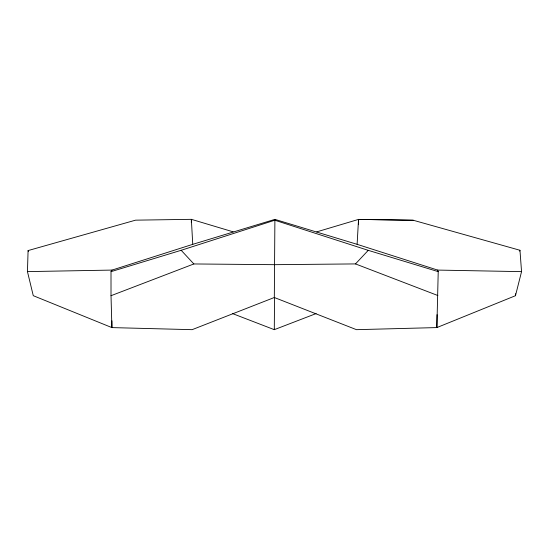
<?xml version="1.0" encoding="UTF-8"?>
<svg xmlns="http://www.w3.org/2000/svg" width="549" height="549" viewBox="0 0 549 549"><rect width="100%" height="100%" fill="white"/><g stroke="black" fill="none" stroke-linecap="round" stroke-linejoin="round"><path stroke-width="0.82" d="M111.921 320.836L111.9 327.602L192.123 329.668L274.322 297.503L356.473 329.668L436.867 327.581L515.47 295.705L521.55 271.638L519.965 250.269L413.273 220.259L358.531 219.401L316.732 231.87M274.322 297.503L274.898 219.367L357.111 244.326L437.608 270.081L521.55 271.638M191.327 222.592L191.354 219.332L135.576 220.163L28.088 250.57L27.45 271.611L33.269 295.678L111.9 327.602L111.015 295.705L111.008 271.659L112.071 270.081L192.754 244.339L274.898 219.367M274.534 297.668L274.294 329.668L232.536 313.589M358.497 224.287L358.531 219.401L413.267 220.259M437.031 314.646L436.867 327.581L438.219 271.631L437.608 270.081M274.308 329.146L274.294 329.668L316.128 313.575M357.111 244.326L358.531 219.401M519.67 251.119L519.965 250.269M111.015 295.705L193.852 263.952L274.411 264.68L355.491 263.918L368.242 250.344L438.219 271.631M111.008 271.659L181.177 250.289L274.788 220.224L368.242 250.344M27.45 271.611L112.071 270.081M233.14 231.836L191.354 219.332L192.754 244.339M355.491 263.918L437.869 295.534M181.177 250.289L193.852 263.952M28.088 250.57L28.356 251.415M515.456 293.722L515.47 295.705"/></g></svg>
